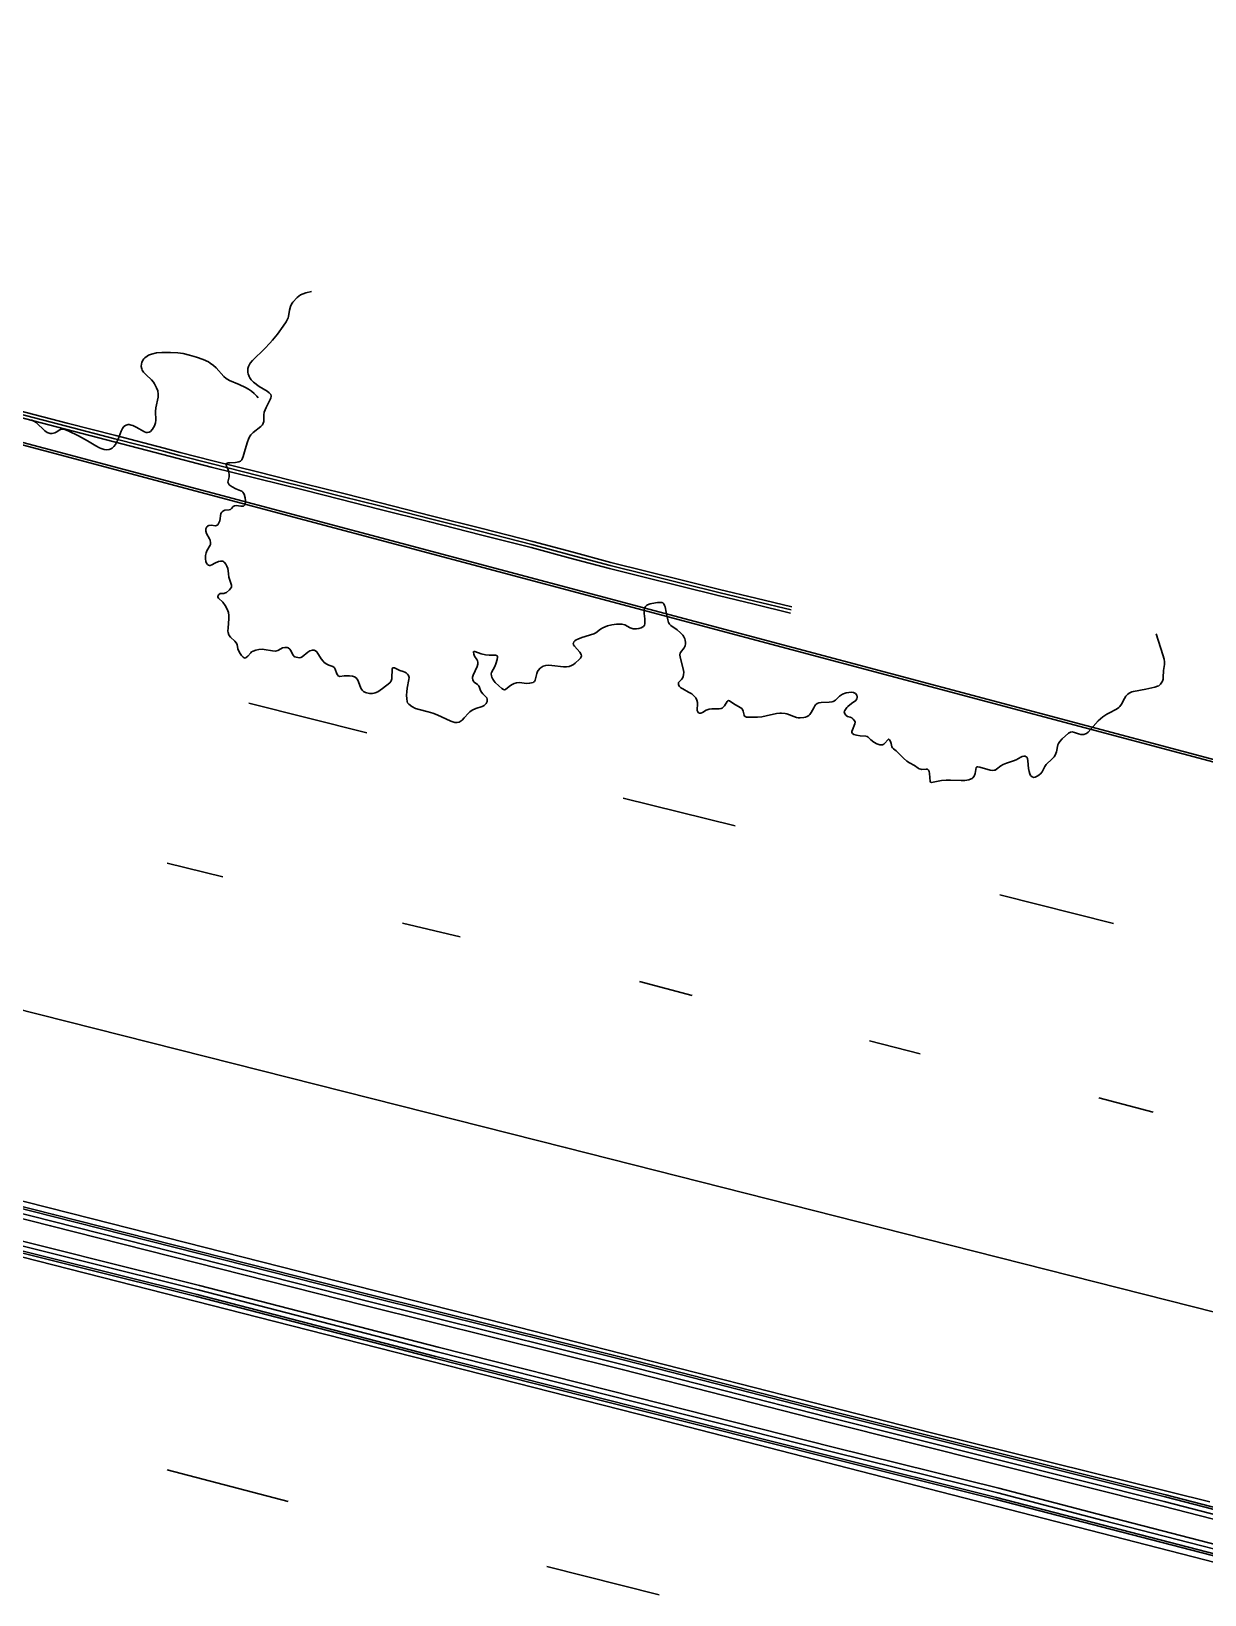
# Model space of a CAD drawing. Header units: metres. Extents: x 585772 to 587013, y 4140825 to 4141582.
# Drawn here: x 586020.51 to 586042.76, y 4140885.45 to 4140915.1 of the extents above; entities that cross this region are included whole.
import ezdxf

# ---------------------------------------------------------------- set-up
doc = ezdxf.new("R2010")
doc.units = ezdxf.units.M
doc.header["$MEASUREMENT"] = 0
for name, color, linetype, lineweight in [('BACK_OF_CURB', 5, 'Continuous', 30), ('BOTTOM_OF_CURB', 3, 'Continuous', 30), ('GUTTER', 30, 'Continuous', 30), ('PAINT_STRIPE', 4, 'Continuous', 30), ('TOP_OF_CURB', 1, 'Continuous', 30)]:
    doc.layers.add(name, color=color, linetype=linetype, lineweight=lineweight)
for name, color, linetype, lineweight, true_color in [('PAVED_ROAD', 140, 'Continuous', 30, 0x38a9ff), ('SHRUBLINE', 71, 'Continuous', 30, 0xc6ff6b), ('TREELINE', 80, 'Continuous', 30, 0x36ff17)]:
    doc.layers.add(name, color=color, linetype=linetype, lineweight=lineweight, true_color=true_color)

msp = doc.modelspace()

# ---------------------------------------------------------------- linework, layer by layer
at = {"layer": 'BACK_OF_CURB'}
for points in [[(586020.27204, 4140907.910479, -18.52175), (586021.19298, 4140907.671214, -18.52925), (586022.113921, 4140907.431948, -18.536), (586023.034862, 4140907.192683, -18.54), (586023.334066, 4140907.114948, -18.579194), (586023.955246, 4140906.953562, -18.586862), (586024.824479, 4140906.736593, -18.589809), (586025.694387, 4140906.519455, -18.592405), (586026.414385, 4140906.33819, -18.582731), (586027.134338, 4140906.156937, -18.542), (586028.096418, 4140905.91346, -18.54225), (586029.058427, 4140905.670001, -18.546), (586030.021318, 4140905.426319, -18.603043), (586030.763535, 4140905.226448, -18.607073), (586031.503716, 4140905.027124, -18.609428), (586032.189937, 4140904.856948, -18.612744), (586032.877321, 4140904.686483, -18.617558), (586033.564378, 4140904.516099, -18.622691), (586034.248363, 4140904.350543, -18.628032), (586034.932675, 4140904.184908, -18.634439)], [(586044.844138, 4140885.92255, -18.389), (586040.861565, 4140886.951338, -18.374513), (586038.86073, 4140887.474933, -18.367577), (586035.717927, 4140888.253256, -18.35648), (586031.974094, 4140889.200397, -18.340439), (586028.230305, 4140890.147528, -18.323908), (586023.701752, 4140891.319859, -18.309225), (586019.254169, 4140892.428957, -18.295351), (586017.43854, 4140892.882635, -18.291), (586014.137666, 4140893.733641, -18.28575), (586010.835705, 4140894.584927, -18.284), (586007.926149, 4140895.319484, -18.283416), (586002.889918, 4140896.567724, -18.286414), (585999.029437, 4140897.555758, -18.288), (585995.16805, 4140898.544023, -18.289691), (585988.834783, 4140900.146083, -18.287574)], [(585990.286734, 4140900.217574, -18.216269), (585994.596745, 4140899.127525, -18.214103), (585998.905957, 4140898.037678, -18.216152), (586002.733299, 4140897.063666, -18.222148), (586007.536224, 4140895.831707, -18.23054), (586011.482432, 4140894.832918, -18.240938), (586015.428325, 4140893.834208, -18.255397), (586020.880142, 4140892.451954, -18.277273), (586026.838597, 4140890.938194, -18.303), (586031.717355, 4140889.727972, -18.323208), (586035.572448, 4140888.737265, -18.337785), (586041.96804, 4140887.13607, -18.358866), (586045.239826, 4140886.290434, -18.368085)]]:
    msp.add_polyline3d(points, dxfattribs=at)
at = {"layer": 'BOTTOM_OF_CURB'}
for points in [[(586020.241865, 4140907.794335, -18.64175), (586021.162805, 4140907.55507, -18.64925), (586022.083746, 4140907.315804, -18.656), (586023.004687, 4140907.076539, -18.66), (586023.925627, 4140906.837273, -18.661802), (586024.795418, 4140906.620165, -18.66475), (586025.665208, 4140906.403057, -18.665), (586026.385089, 4140906.221821, -18.663), (586027.10497, 4140906.040586, -18.662), (586028.066978, 4140905.797127, -18.66225), (586029.028986, 4140905.553669, -18.666), (586029.990994, 4140905.31021, -18.66941), (586030.732332, 4140905.110576, -18.674), (586031.47367, 4140904.910941, -18.681312), (586032.161053, 4140904.740476, -18.68414), (586032.848437, 4140904.570011, -18.68555), (586033.535821, 4140904.399546, -18.69073), (586034.220133, 4140904.233911, -18.699522), (586034.904444, 4140904.068276, -18.709)], [(585990.331538, 4140900.39191, -18.347718), (585994.640879, 4140899.30203, -18.34691), (585998.95022, 4140898.212151, -18.346769), (586002.777857, 4140897.238064, -18.35003), (586007.580668, 4140896.006134, -18.359186), (586011.526597, 4140895.007415, -18.369808), (586015.472526, 4140894.008697, -18.383737), (586020.924422, 4140892.626422, -18.407), (586026.882427, 4140891.112777, -18.432028), (586031.761425, 4140889.902495, -18.455778), (586035.616707, 4140888.91174, -18.470565), (586042.01242, 4140887.310515, -18.491337), (586045.28453, 4140886.464794, -18.50148)], [(586044.799572, 4140885.748153, -18.51606), (586040.81627, 4140886.77713, -18.504), (586038.816309, 4140887.300497, -18.497), (586035.674218, 4140888.078642, -18.487528), (586031.929947, 4140889.025895, -18.473), (586028.185676, 4140889.973148, -18.457513), (586023.657419, 4140891.145402, -18.441828), (586019.210575, 4140892.254316, -18.427), (586017.394253, 4140892.708167, -18.423), (586014.092729, 4140893.55934, -18.418), (586010.791205, 4140894.410513, -18.417266), (586007.882466, 4140895.144864, -18.417317), (586002.845951, 4140896.393175, -18.417566), (585998.984807, 4140897.381378, -18.419), (585995.123663, 4140898.369581, -18.416469), (585988.790439, 4140899.97163, -18.409)]]:
    msp.add_polyline3d(points, dxfattribs=at)
at = {"layer": 'GUTTER'}
msp.add_polyline3d([(585989.282477, 4140915.099413, -18.642571), (585997.3011, 4140913.202937, -18.653698), (586005.319723, 4140911.30646, -18.672717), (586014.579292, 4140908.840963, -18.696422), (586023.838862, 4140906.375466, -18.728318), (586033.098431, 4140903.909969, -18.762153), (586042.358, 4140901.444471, -18.803932), (586051.61757, 4140898.978974, -18.847), (586061.065229, 4140896.571874, -18.9), (586070.512888, 4140894.164773, -18.828)], dxfattribs=at)
at = {"layer": 'PAINT_STRIPE', "extrusion": (0.00337, -0.000841155, 0.999994), "elevation": -1526.856443, "flags": 128}
msp.add_lwpolyline([(586021.374043, 4140902.537078), (586023.608669, 4140901.979329)], dxfattribs=at)
at = {"layer": 'PAINT_STRIPE', "extrusion": (0.005327, -0.001322, 0.999985), "elevation": -2372.72852, "flags": 128}
msp.add_lwpolyline([(586025.64916, 4140900.513359), (586023.527068, 4140901.04016)], dxfattribs=at)
at = {"layer": 'PAINT_STRIPE', "extrusion": (0.005381, -0.001305, 0.999985), "elevation": -2270.846467, "flags": 128}
msp.add_lwpolyline([(586014.71375, 4140899.885912), (586015.766898, 4140899.630413)], dxfattribs=at)
at = {"layer": 'PAINT_STRIPE', "extrusion": (0.001741, -0.000441735, 0.999998), "elevation": -827.797327, "flags": 128}
msp.add_lwpolyline([(586040.179341, 4140898.218477), (586038.020419, 4140898.766349)], dxfattribs=at)
at = {"layer": 'PAINT_STRIPE', "extrusion": (0.003481, -0.000820768, 0.999994), "elevation": -1377.204718, "flags": 128}
msp.add_lwpolyline([(586024.066791, 4140898.449561), (586025.155284, 4140898.192934)], dxfattribs=at)
at = {"layer": 'PAINT_STRIPE', "extrusion": (0.003743, -0.000997812, 0.999992), "elevation": -1957.199782, "flags": 128}
msp.add_lwpolyline([(586028.011414, 4140897.190423), (586029.009263, 4140896.924389)], dxfattribs=at)
at = {"layer": 'PAINT_STRIPE', "extrusion": (0.001947, -0.000500265, 0.999998), "elevation": -949.208339, "flags": 128}
msp.add_lwpolyline([(586035.330639, 4140896.002977), (586036.294256, 4140895.755381)], dxfattribs=at)
at = {"layer": 'PAINT_STRIPE', "elevation": -18.663, "flags": 128}
msp.add_lwpolyline([(586040.754858, 4140894.878178), (586041.782319, 4140894.601608)], dxfattribs=at)
at = {"layer": 'PAINT_STRIPE', "extrusion": (0.00367, -0.000951746, 0.999993), "elevation": -1808.832505, "flags": 128}
msp.add_lwpolyline([(586019.209916, 4140887.973216), (586021.50764, 4140887.377367)], dxfattribs=at)
at = {"layer": 'PAINT_STRIPE', "extrusion": (0.003093, -0.000774328, 0.999995), "elevation": -1412.473944, "flags": 128}
msp.add_lwpolyline([(586027.542812, 4140886.135074), (586029.672616, 4140885.601854)], dxfattribs=at)
at = {"layer": 'PAINT_STRIPE'}
for points in [[(585980.422314, 4140906.702674, -18.459), (585989.785943, 4140904.296478, -18.468174), (585999.149571, 4140901.890282, -18.481622), (586007.021098, 4140899.901971, -18.49719), (586014.892624, 4140897.91366, -18.51354), (586022.764151, 4140895.925349, -18.534138), (586030.635678, 4140893.937037, -18.558519), (586037.489255, 4140892.196482, -18.57855), (586044.342833, 4140890.455927, -18.597974), (586052.106938, 4140888.483965, -18.616225), (586059.871043, 4140886.512002, -18.631)], [(585989.240634, 4140900.803262, -18.374004), (585998.066739, 4140898.564809, -18.384375), (586006.892844, 4140896.326355, -18.398767), (586014.270015, 4140894.457923, -18.414527), (586021.647186, 4140892.58949, -18.43097), (586029.175737, 4140890.676007, -18.451588), (586037.581736, 4140888.525962, -18.47986), (586042.857551, 4140887.212542, -18.49698)], [(586044.924649, 4140885.562824, -18.525879), (586032.32141, 4140888.801287, -18.488763), (586025.131992, 4140890.635221, -18.470868), (586017.942575, 4140892.469154, -18.456643), (586010.201604, 4140894.432568, -18.445073), (586002.460634, 4140896.395981, -18.43418), (585994.719664, 4140898.359395, -18.427), (585986.978694, 4140900.322809, -18.424526)]]:
    msp.add_polyline3d(points, dxfattribs=at)
at = {"layer": 'PAVED_ROAD'}
for points in [[(585989.271396, 4140915.054194, -18.63945), (585997.290385, 4140913.157631, -18.652899), (586005.308374, 4140911.261304, -18.672393), (586014.567313, 4140908.795975, -18.696309), (586023.826883, 4140906.330477, -18.727441), (586033.086452, 4140903.86498, -18.760524), (586042.346021, 4140901.399483, -18.802048), (586051.605833, 4140898.933922, -18.845), (586061.053734, 4140896.526759, -18.9), (586070.501393, 4140894.119659, -18.828)], [(586045.294309, 4140886.502938, -18.502502), (586042.022128, 4140887.348677, -18.492501), (586035.626389, 4140888.949909, -18.472029), (586031.771066, 4140889.940674, -18.46), (586026.892015, 4140891.15097, -18.439803), (586020.934108, 4140892.66459, -18.412445), (586015.482196, 4140894.046868, -18.389477), (586011.536259, 4140895.045589, -18.376273), (586007.590391, 4140896.044292, -18.366931), (586002.787605, 4140897.276216, -18.356323), (585998.959904, 4140898.250319, -18.350955), (585994.650534, 4140899.340206, -18.348854), (585990.341339, 4140900.430048, -18.35)], [(585988.780738, 4140899.933466, -18.42), (585995.113953, 4140898.33142, -18.42), (585998.975044, 4140897.34323, -18.419875), (586002.836332, 4140896.35499, -18.417), (586007.87291, 4140895.106664, -18.412108), (586010.781471, 4140894.372358, -18.412885), (586014.082899, 4140893.521209, -18.417), (586017.384565, 4140892.669999, -18.424), (586019.201038, 4140892.216111, -18.428808), (586023.647721, 4140891.107237, -18.441522), (586028.175913, 4140889.935, -18.457739), (586031.920289, 4140888.98772, -18.474298), (586035.664656, 4140888.040444, -18.49), (586038.806591, 4140887.262337, -18.500298), (586040.806361, 4140886.73902, -18.509), (586044.789823, 4140885.710002, -18.525064)]]:
    msp.add_polyline3d(points, dxfattribs=at)
at = {"layer": 'SHRUBLINE'}
msp.add_polyline3d([(586020.480836, 4140907.733852, -18.629), (586020.521217, 4140907.725397, -18.63), (586020.561027, 4140907.708294, -18.634), (586020.603882, 4140907.678344, -18.637), (586020.768357, 4140907.52267, -18.656), (586020.812132, 4140907.494174, -18.658), (586020.852134, 4140907.479267, -18.66), (586020.871388, 4140907.475658, -18.66), (586020.90799, 4140907.474883, -18.66), (586020.956879, 4140907.486098, -18.658), (586020.987709, 4140907.500709, -18.655), (586021.055471, 4140907.545078, -18.648), (586021.08182, 4140907.555138, -18.647), (586021.105299, 4140907.556637, -18.646), (586021.148052, 4140907.547455, -18.646), (586021.227244, 4140907.514648, -18.648), (586021.407413, 4140907.426264, -18.655), (586021.58096, 4140907.332345, -18.662), (586021.736653, 4140907.240443, -18.67), (586021.805357, 4140907.203675, -18.673), (586021.837486, 4140907.189194, -18.674), (586021.894208, 4140907.170913, -18.674), (586021.942872, 4140907.165237, -18.674), (586021.986909, 4140907.170107, -18.672), (586022.007177, 4140907.176277, -18.67), (586022.04418, 4140907.19564, -18.667), (586022.078311, 4140907.225783, -18.661), (586022.109132, 4140907.266807, -18.655), (586022.135526, 4140907.314816, -18.648), (586022.158572, 4140907.367364, -18.64), (586022.21535, 4140907.516069, -18.618), (586022.241231, 4140907.56749, -18.611), (586022.268471, 4140907.603215, -18.605), (586022.296565, 4140907.625049, -18.601), (586022.312213, 4140907.632494, -18.6), (586022.346905, 4140907.640157, -18.598), (586022.366024, 4140907.640262, -18.597), (586022.407997, 4140907.632731, -18.597), (586022.437589, 4140907.622459, -18.599321), (586022.50036, 4140907.592737, -18.60773), (586022.657058, 4140907.506479, -18.633073), (586022.688337, 4140907.494535, -18.638593), (586022.714989, 4140907.489495, -18.645794), (586022.748948, 4140907.495214, -18.654567), (586022.774671, 4140907.512514, -18.658486), (586022.809026, 4140907.553516, -18.664321), (586022.848244, 4140907.619367, -18.667), (586022.869117, 4140907.677157, -18.667), (586022.875412, 4140907.725737, -18.667), (586022.870472, 4140907.886811, -18.668), (586022.874261, 4140907.956597, -18.666), (586022.885706, 4140908.01551, -18.664), (586022.908248, 4140908.101503, -18.662), (586022.918898, 4140908.159198, -18.661), (586022.919839, 4140908.218659, -18.659), (586022.909477, 4140908.279169, -18.655618), (586022.889918, 4140908.338041, -18.656883), (586022.848296, 4140908.417211, -18.664546), (586022.829901, 4140908.442971, -18.67013), (586022.790503, 4140908.487976, -18.674884), (586022.689237, 4140908.581944, -18.682133), (586022.640505, 4140908.63585, -18.685473), (586022.615917, 4140908.6757, -18.685325), (586022.607079, 4140908.697129, -18.682856), (586022.598063, 4140908.743457, -18.673847), (586022.601455, 4140908.792971, -18.663668), (586022.607749, 4140908.817853, -18.65628), (586022.629376, 4140908.865665, -18.636548), (586022.644646, 4140908.887711, -18.629525), (586022.662846, 4140908.90793, -18.626118), (586022.707508, 4140908.941878, -18.622478), (586022.733358, 4140908.955763, -18.621), (586022.790445, 4140908.977988, -18.625), (586022.884579, 4140908.999352, -18.629), (586022.98899, 4140909.009721, -18.633), (586023.149316, 4140909.010108, -18.637), (586023.288907, 4140909.001705, -18.639), (586023.39354, 4140908.986891, -18.641), (586023.514267, 4140908.960009, -18.641), (586023.645864, 4140908.921207, -18.641), (586023.772085, 4140908.874786, -18.64), (586023.870193, 4140908.828703, -18.638), (586023.907519, 4140908.807027, -18.637), (586023.970158, 4140908.762523, -18.635), (586024.021326, 4140908.715856, -18.632), (586024.165227, 4140908.550839, -18.621), (586024.207739, 4140908.512897, -18.619), (586024.26994, 4140908.477091, -18.617), (586024.452587, 4140908.401497, -18.615), (586024.5758, 4140908.342594, -18.612), (586024.631753, 4140908.311779, -18.611), (586024.687064, 4140908.276029, -18.609), (586024.740894, 4140908.232998, -18.607), (586024.7924, 4140908.18034, -18.603), (586024.817019, 4140908.149667, -18.601)], dxfattribs=at)
at = {"layer": 'TOP_OF_CURB'}
for points in [[(586020.256952, 4140907.852407, -18.52175), (586021.177893, 4140907.613142, -18.52925), (586022.098834, 4140907.373876, -18.536), (586023.019774, 4140907.134611, -18.54), (586023.317346, 4140907.0573, -18.578844), (586023.940437, 4140906.895417, -18.586556), (586024.809948, 4140906.678379, -18.589504), (586025.679797, 4140906.461256, -18.592405), (586026.399737, 4140906.280006, -18.583118), (586027.119654, 4140906.098761, -18.542), (586028.081698, 4140905.855294, -18.54225), (586029.043706, 4140905.611835, -18.546), (586030.006156, 4140905.368265, -18.601815), (586030.747933, 4140905.168512, -18.606917), (586031.488693, 4140904.969033, -18.610067), (586032.175495, 4140904.798712, -18.612105), (586032.862879, 4140904.628247, -18.617558), (586033.5501, 4140904.457823, -18.621093), (586034.234248, 4140904.292227, -18.625795), (586034.91856, 4140904.126592, -18.6338)], [(586044.821855, 4140885.835351, -18.389), (586040.838917, 4140886.864234, -18.374513), (586038.83852, 4140887.387715, -18.367577), (586035.696072, 4140888.165949, -18.35648), (586031.95202, 4140889.113146, -18.340439), (586028.207991, 4140890.060338, -18.323908), (586023.679586, 4140891.23263, -18.309225), (586019.232372, 4140892.341637, -18.295351), (586017.416397, 4140892.795401, -18.291), (586014.115198, 4140893.64649, -18.28575), (586010.813455, 4140894.49772, -18.284), (586007.904308, 4140895.232174, -18.283416), (586002.867934, 4140896.48045, -18.286414), (585999.007122, 4140897.468568, -18.288), (585995.145857, 4140898.456802, -18.289691), (585988.812611, 4140900.058856, -18.287574)], [(585990.309136, 4140900.304742, -18.216269), (585994.618812, 4140899.214777, -18.214103), (585998.928089, 4140898.124914, -18.216152), (586002.755578, 4140897.150865, -18.222148), (586007.558446, 4140895.91892, -18.23054), (586011.504514, 4140894.920166, -18.240938), (586015.450425, 4140893.921452, -18.255397), (586020.902282, 4140892.539188, -18.277273), (586026.860512, 4140891.025486, -18.303), (586031.73939, 4140889.815233, -18.323208), (586035.594577, 4140888.824503, -18.337785), (586041.99023, 4140887.223292, -18.358866), (586045.262178, 4140886.377614, -18.368085)]]:
    msp.add_polyline3d(points, dxfattribs=at)
at = {"layer": 'TREELINE'}
msp.add_polyline3d([(586025.828837, 4140910.164791, -18.717), (586025.721222, 4140910.140646, -18.711), (586025.665373, 4140910.120718, -18.707), (586025.620304, 4140910.098887, -18.704), (586025.584357, 4140910.076148, -18.702), (586025.555874, 4140910.053497, -18.699), (586025.471212, 4140909.965659, -18.692), (586025.443746, 4140909.924063, -18.689), (586025.426946, 4140909.877527, -18.687), (586025.41068, 4140909.809318, -18.684), (586025.39168, 4140909.694199, -18.68), (586025.38272, 4140909.663107, -18.678), (586025.345551, 4140909.59169, -18.674), (586025.291135, 4140909.509075, -18.669), (586025.178837, 4140909.355815, -18.658), (586025.085288, 4140909.239751, -18.65), (586025.037227, 4140909.184807, -18.645), (586024.93999, 4140909.083313, -18.637), (586024.706419, 4140908.855277, -18.618), (586024.663849, 4140908.804023, -18.614), (586024.629938, 4140908.744096, -18.61), (586024.618942, 4140908.703436, -18.608), (586024.616825, 4140908.68207, -18.608), (586024.620106, 4140908.629144, -18.606), (586024.625546, 4140908.602267, -18.606), (586024.642612, 4140908.551172, -18.605), (586024.653671, 4140908.528347, -18.605), (586024.679658, 4140908.490003, -18.605), (586024.726533, 4140908.443926, -18.607), (586024.832134, 4140908.362247, -18.61), (586024.986374, 4140908.27338, -18.615), (586025.02431, 4140908.24663, -18.617), (586025.051926, 4140908.214038, -18.617), (586025.060109, 4140908.189921, -18.616), (586025.061021, 4140908.176815, -18.616), (586025.055707, 4140908.145782, -18.615), (586025.049179, 4140908.127535, -18.614), (586024.964877, 4140907.966061, -18.604), (586024.931232, 4140907.879951, -18.602), (586024.921748, 4140907.823562, -18.6), (586024.921004, 4140907.700125, -18.597), (586024.912122, 4140907.666937, -18.596), (586024.894299, 4140907.636878, -18.595), (586024.866656, 4140907.607312, -18.595), (586024.71702, 4140907.489115, -18.598), (586024.676584, 4140907.448307, -18.601), (586024.649509, 4140907.409174, -18.604), (586024.628742, 4140907.365926, -18.607), (586024.610553, 4140907.315817, -18.609), (586024.567406, 4140907.171913, -18.618), (586024.531922, 4140907.037311, -18.626), (586024.519501, 4140907.002265, -18.629), (586024.503209, 4140906.972651, -18.63), (586024.480972, 4140906.949513, -18.631), (586024.448915, 4140906.933176, -18.631), (586024.383952, 4140906.921886, -18.631), (586024.275687, 4140906.918961, -18.63), (586024.245386, 4140906.915422, -18.631), (586024.217071, 4140906.904598, -18.633), (586024.20611, 4140906.887533, -18.635), (586024.212011, 4140906.855798, -18.639), (586024.250829, 4140906.767892, -18.647), (586024.267278, 4140906.696514, -18.655), (586024.265759, 4140906.654078, -18.659), (586024.2432, 4140906.572992, -18.666), (586024.242563, 4140906.549305, -18.668), (586024.249511, 4140906.525305, -18.669), (586024.266615, 4140906.500929, -18.669), (586024.282067, 4140906.486564, -18.671), (586024.322277, 4140906.458632, -18.673), (586024.39205, 4140906.423395, -18.676), (586024.485201, 4140906.388215, -18.679), (586024.502253, 4140906.379474, -18.679), (586024.52442, 4140906.361414, -18.681), (586024.546782, 4140906.324179, -18.684), (586024.566091, 4140906.254266, -18.691), (586024.573034, 4140906.198861, -18.695), (586024.57323, 4140906.174967, -18.697), (586024.567239, 4140906.136593, -18.699), (586024.561387, 4140906.121775, -18.699), (586024.550436, 4140906.106388, -18.7), (586024.533513, 4140906.096677, -18.697), (586024.521877, 4140906.094231, -18.697), (586024.48694, 4140906.094971, -18.697), (586024.39429, 4140906.105641, -18.694), (586024.366598, 4140906.102039, -18.695), (586024.339029, 4140906.085774, -18.694), (586024.308701, 4140906.048712, -18.694), (586024.290358, 4140906.033037, -18.695), (586024.266798, 4140906.025278, -18.695), (586024.18348, 4140906.018506, -18.694), (586024.145159, 4140906.002454, -18.693), (586024.123942, 4140905.98381, -18.693), (586024.109439, 4140905.957533, -18.694), (586024.084735, 4140905.816122, -18.696), (586024.065332, 4140905.764505, -18.696), (586024.04747, 4140905.740592, -18.695), (586024.027229, 4140905.72691, -18.696), (586024.003203, 4140905.722006, -18.696), (586023.92391, 4140905.732314, -18.697), (586023.880065, 4140905.725175, -18.696), (586023.853278, 4140905.712407, -18.696), (586023.842215, 4140905.703361, -18.696), (586023.833418, 4140905.692426, -18.696), (586023.823547, 4140905.665421, -18.695), (586023.823276, 4140905.620111, -18.695), (586023.833016, 4140905.578784, -18.695), (586023.894791, 4140905.473718, -18.695), (586023.904016, 4140905.449368, -18.695), (586023.91271, 4140905.402459, -18.694), (586023.909519, 4140905.370415, -18.694), (586023.903954, 4140905.353426, -18.694), (586023.844169, 4140905.244702, -18.692), (586023.829386, 4140905.211258, -18.692), (586023.822666, 4140905.186888, -18.692), (586023.818054, 4140905.157276, -18.692), (586023.81701, 4140905.093444, -18.691), (586023.823562, 4140905.046162, -18.691), (586023.835926, 4140905.014281, -18.691), (586023.853021, 4140904.990316, -18.691), (586023.872346, 4140904.975286, -18.691), (586023.893211, 4140904.96988, -18.691), (586023.904568, 4140904.970898, -18.691), (586023.933325, 4140904.982305, -18.691), (586023.994243, 4140905.017031, -18.691), (586024.060942, 4140905.043291, -18.692), (586024.106242, 4140905.054107, -18.691), (586024.141894, 4140905.052669, -18.691), (586024.163132, 4140905.041232, -18.691), (586024.175761, 4140905.029433, -18.692), (586024.199967, 4140904.99725, -18.692), (586024.220473, 4140904.959217, -18.691), (586024.237833, 4140904.912047, -18.691), (586024.246456, 4140904.869582, -18.691), (586024.25011, 4140904.81223, -18.691), (586024.259713, 4140904.751165, -18.69), (586024.270083, 4140904.709236, -18.689), (586024.30617, 4140904.59872, -18.688), (586024.308726, 4140904.570203, -18.688), (586024.305951, 4140904.557109, -18.688), (586024.292934, 4140904.532613, -18.687), (586024.272452, 4140904.509462, -18.687), (586024.211897, 4140904.459519, -18.685), (586024.178811, 4140904.442474, -18.685), (586024.163067, 4140904.438366, -18.685), (586024.095436, 4140904.439366, -18.684), (586024.06377, 4140904.412892, -18.683), (586024.053615, 4140904.397387, -18.683), (586024.050033, 4140904.379927, -18.683), (586024.052033, 4140904.370767, -18.683), (586024.064961, 4140904.351748, -18.683), (586024.145661, 4140904.274858, -18.682), (586024.191462, 4140904.212896, -18.681), (586024.228662, 4140904.14207, -18.68), (586024.250897, 4140904.077361, -18.679), (586024.260176, 4140904.019568, -18.678), (586024.260644, 4140903.957442, -18.677), (586024.243972, 4140903.790541, -18.673), (586024.242376, 4140903.727081, -18.672), (586024.245112, 4140903.698957, -18.671), (586024.256942, 4140903.657564, -18.671), (586024.265697, 4140903.640179, -18.67), (586024.287259, 4140903.610587, -18.67), (586024.372731, 4140903.532573, -18.669), (586024.397681, 4140903.503127, -18.669), (586024.413449, 4140903.469489, -18.668), (586024.431203, 4140903.389349, -18.667), (586024.447809, 4140903.345986, -18.666), (586024.472743, 4140903.303613, -18.665), (586024.500215, 4140903.265871, -18.665), (586024.527893, 4140903.232559, -18.664), (586024.547654, 4140903.216774, -18.663), (586024.568311, 4140903.215628, -18.664), (586024.58923, 4140903.227536, -18.664), (586024.617665, 4140903.253418, -18.665), (586024.67387, 4140903.316799, -18.667), (586024.69004, 4140903.330079, -18.668), (586024.720217, 4140903.345524, -18.669), (586024.771273, 4140903.36481, -18.67), (586024.82963, 4140903.378059, -18.671), (586024.892767, 4140903.380566, -18.672), (586024.928283, 4140903.377618, -18.672), (586025.084629, 4140903.352072, -18.673), (586025.144994, 4140903.348262, -18.674), (586025.18856, 4140903.356554, -18.674), (586025.244112, 4140903.391577, -18.676), (586025.277547, 4140903.406042, -18.677), (586025.3217, 4140903.415429, -18.678), (586025.363273, 4140903.415264, -18.678), (586025.38626, 4140903.407876, -18.678), (586025.412649, 4140903.385133, -18.678), (586025.42823, 4140903.36238, -18.677), (586025.481092, 4140903.266919, -18.675), (586025.495736, 4140903.246726, -18.675), (586025.511153, 4140903.237031, -18.675), (586025.537832, 4140903.229665, -18.675), (586025.596671, 4140903.222102, -18.675), (586025.62413, 4140903.225802, -18.676), (586025.651848, 4140903.239656, -18.677), (586025.753454, 4140903.32379, -18.68), (586025.794629, 4140903.349083, -18.681), (586025.842893, 4140903.364453, -18.682), (586025.873362, 4140903.363801, -18.683), (586025.90085, 4140903.35252, -18.683), (586025.924544, 4140903.329831, -18.682), (586026.007183, 4140903.198602, -18.679), (586026.046108, 4140903.152971, -18.678), (586026.067549, 4140903.132982, -18.678), (586026.113641, 4140903.100647, -18.677), (586026.155276, 4140903.081949, -18.677), (586026.229988, 4140903.054808, -18.677), (586026.255329, 4140903.037469, -18.677), (586026.264279, 4140903.026732, -18.677), (586026.276969, 4140903.002238, -18.676), (586026.308065, 4140902.916561, -18.674), (586026.318242, 4140902.897681, -18.674), (586026.336961, 4140902.874475, -18.673), (586026.345208, 4140902.868975, -18.673), (586026.36183, 4140902.864665, -18.673), (586026.44226, 4140902.877225, -18.674), (586026.544092, 4140902.879065, -18.675), (586026.60551, 4140902.872338, -18.676), (586026.642707, 4140902.859531, -18.676), (586026.672558, 4140902.837849, -18.676), (586026.704719, 4140902.793938, -18.675), (586026.719759, 4140902.761829, -18.674), (586026.761303, 4140902.643275, -18.671), (586026.785, 4140902.603269, -18.67), (586026.809575, 4140902.580309, -18.669), (586026.84743, 4140902.560629, -18.669), (586026.872338, 4140902.552765, -18.669), (586026.927357, 4140902.543636, -18.67), (586026.983172, 4140902.544466, -18.67), (586027.009282, 4140902.548977, -18.671), (586027.03406, 4140902.556052, -18.671), (586027.080865, 4140902.576801, -18.672), (586027.171391, 4140902.636756, -18.675), (586027.310358, 4140902.743506, -18.679), (586027.329458, 4140902.767365, -18.68), (586027.336629, 4140902.781549, -18.681), (586027.347265, 4140902.821635, -18.682), (586027.351529, 4140902.866502, -18.683), (586027.352309, 4140902.972752, -18.685), (586027.35657, 4140903.012372, -18.686), (586027.362403, 4140903.025049, -18.687), (586027.37253, 4140903.0323, -18.687), (586027.401553, 4140903.029305, -18.687), (586027.440434, 4140903.012237, -18.687), (586027.497699, 4140902.981118, -18.687), (586027.565332, 4140902.962793, -18.688), (586027.596906, 4140902.949165, -18.687), (586027.622056, 4140902.932338, -18.687), (586027.645568, 4140902.90967, -18.687), (586027.664124, 4140902.88154, -18.686), (586027.670507, 4140902.865545, -18.686), (586027.674407, 4140902.848326, -18.686), (586027.674309, 4140902.810533, -18.685), (586027.637422, 4140902.643992, -18.68), (586027.63072, 4140902.573195, -18.679), (586027.629609, 4140902.508164, -18.677), (586027.632241, 4140902.440322, -18.676), (586027.639912, 4140902.390295, -18.675), (586027.648988, 4140902.367039, -18.674), (586027.673646, 4140902.337852, -18.674), (586027.730781, 4140902.293975, -18.673), (586027.798499, 4140902.259155, -18.673), (586027.864697, 4140902.237665, -18.674), (586028.039949, 4140902.196375, -18.674), (586028.127917, 4140902.169084, -18.674), (586028.206496, 4140902.136965, -18.674), (586028.469051, 4140902.015322, -18.674), (586028.540354, 4140901.993214, -18.675), (586028.584395, 4140901.991573, -18.675), (586028.624987, 4140902.001597, -18.676), (586028.644285, 4140902.010788, -18.676), (586028.681468, 4140902.037135, -18.677), (586028.723313, 4140902.079363, -18.679), (586028.803319, 4140902.171587, -18.681), (586028.826528, 4140902.19382, -18.682), (586028.871634, 4140902.22783, -18.684), (586028.939757, 4140902.261382, -18.685), (586029.059116, 4140902.298307, -18.687), (586029.100779, 4140902.317691, -18.688), (586029.126661, 4140902.338644, -18.689), (586029.136807, 4140902.351218, -18.689), (586029.145061, 4140902.365276, -18.689), (586029.154703, 4140902.39298, -18.69), (586029.156102, 4140902.432327, -18.691), (586029.147357, 4140902.459226, -18.691), (586029.139305, 4140902.47231, -18.691), (586029.07297, 4140902.536361, -18.692), (586029.047917, 4140902.566426, -18.692), (586029.030857, 4140902.601342, -18.692), (586029.012261, 4140902.655636, -18.693), (586028.996847, 4140902.686984, -18.694), (586028.974453, 4140902.710964, -18.694), (586028.908595, 4140902.760485, -18.694), (586028.892789, 4140902.780394, -18.695), (586028.882234, 4140902.804758, -18.695), (586028.878464, 4140902.834317, -18.696), (586028.879602, 4140902.851274, -18.696), (586028.888884, 4140902.890006, -18.697), (586028.965104, 4140903.056945, -18.7), (586028.978032, 4140903.100647, -18.701), (586028.979771, 4140903.118037, -18.701), (586028.979042, 4140903.134031, -18.701), (586028.971602, 4140903.162595, -18.702), (586028.95855, 4140903.187869, -18.702), (586028.917162, 4140903.251779, -18.702), (586028.902477, 4140903.285535, -18.703), (586028.894496, 4140903.325623, -18.703), (586028.896051, 4140903.333697, -18.703), (586028.900778, 4140903.338716, -18.703), (586028.920186, 4140903.336778, -18.703), (586029.044197, 4140903.293666, -18.703), (586029.122733, 4140903.276313, -18.704), (586029.193656, 4140903.269845, -18.704), (586029.314465, 4140903.271401, -18.705), (586029.333568, 4140903.265568, -18.705), (586029.344984, 4140903.255659, -18.705), (586029.350437, 4140903.242977, -18.705), (586029.351648, 4140903.228824, -18.705), (586029.344358, 4140903.190361, -18.704), (586029.319515, 4140903.106047, -18.703), (586029.300227, 4140903.052417, -18.703), (586029.23959, 4140902.942057, -18.702), (586029.232933, 4140902.912415, -18.702), (586029.236982, 4140902.874604, -18.702), (586029.243265, 4140902.854628, -18.701), (586029.262666, 4140902.814183, -18.701), (586029.288931, 4140902.775274, -18.701), (586029.309936, 4140902.750234, -18.701), (586029.374671, 4140902.688666, -18.701), (586029.436582, 4140902.637868, -18.701), (586029.464745, 4140902.618623, -18.701), (586029.485927, 4140902.614519, -18.701), (586029.503066, 4140902.620655, -18.701), (586029.570829, 4140902.675898, -18.702), (586029.616355, 4140902.70631, -18.703), (586029.665654, 4140902.729184, -18.703), (586029.710481, 4140902.743454, -18.703), (586029.760475, 4140902.748972, -18.703), (586029.905352, 4140902.734491, -18.704), (586029.96042, 4140902.736484, -18.705), (586029.996152, 4140902.742504, -18.705), (586030.027327, 4140902.753798, -18.705), (586030.040195, 4140902.761829, -18.705), (586030.050827, 4140902.771594, -18.705), (586030.066213, 4140902.795453, -18.706), (586030.075718, 4140902.82326, -18.706), (586030.09608, 4140902.924011, -18.707), (586030.111702, 4140902.961081, -18.708), (586030.123519, 4140902.980089, -18.708), (586030.162452, 4140903.023237, -18.709), (586030.198066, 4140903.048571, -18.709), (586030.218771, 4140903.059058, -18.709), (586030.265977, 4140903.073757, -18.71), (586030.320533, 4140903.078582, -18.71), (586030.380548, 4140903.075718, -18.71), (586030.601186, 4140903.051048, -18.711), (586030.658906, 4140903.050703, -18.712), (586030.711081, 4140903.056892, -18.712), (586030.756107, 4140903.071318, -18.712), (586030.794066, 4140903.093331, -18.713), (586030.826734, 4140903.119924, -18.713), (586030.904798, 4140903.194697, -18.714), (586030.92389, 4140903.215183, -18.714), (586030.937141, 4140903.235506, -18.714), (586030.942429, 4140903.256611, -18.714), (586030.937172, 4140903.282185, -18.714), (586030.911319, 4140903.323907, -18.715), (586030.811981, 4140903.437088, -18.715), (586030.796013, 4140903.463455, -18.716), (586030.789219, 4140903.488316, -18.716), (586030.790103, 4140903.500003, -18.716), (586030.799937, 4140903.521813, -18.716), (586030.81871, 4140903.541586, -18.717), (586030.844236, 4140903.559383, -18.717), (586030.874335, 4140903.575261, -18.717), (586030.948364, 4140903.604393, -18.717), (586031.176067, 4140903.673709, -18.719), (586031.214224, 4140903.694135, -18.719), (586031.307539, 4140903.764942, -18.72), (586031.349587, 4140903.789376, -18.721), (586031.438791, 4140903.823101, -18.722), (586031.520457, 4140903.842472, -18.723), (586031.608294, 4140903.855867, -18.724), (586031.649737, 4140903.85911, -18.724), (586031.711197, 4140903.857472, -18.724), (586031.767722, 4140903.842708, -18.725), (586031.86833, 4140903.78639, -18.725), (586031.924199, 4140903.769844, -18.725), (586031.989605, 4140903.768228, -18.725), (586032.034662, 4140903.77481, -18.725), (586032.076443, 4140903.786939, -18.726), (586032.109867, 4140903.804277, -18.726), (586032.122032, 4140903.81476, -18.726), (586032.13794, 4140903.83835, -18.726), (586032.145386, 4140903.863726, -18.726), (586032.146917, 4140903.957602, -18.727), (586032.13501, 4140904.060912, -18.728), (586032.133065, 4140904.11063, -18.728), (586032.138093, 4140904.15054, -18.729), (586032.149664, 4140904.179974, -18.729), (586032.158473, 4140904.193011, -18.729), (586032.183084, 4140904.215748, -18.729), (586032.199264, 4140904.22546, -18.729), (586032.247995, 4140904.243884, -18.73), (586032.281294, 4140904.251902, -18.73), (586032.384778, 4140904.266691, -18.73), (586032.446476, 4140904.270173, -18.731), (586032.470848, 4140904.267537, -18.731), (586032.489556, 4140904.259205, -18.731), (586032.504548, 4140904.24326, -18.731), (586032.520877, 4140904.210018, -18.731), (586032.529974, 4140904.183398, -18.731), (586032.553381, 4140904.085659, -18.731), (586032.579106, 4140903.938899, -18.73), (586032.593822, 4140903.892041, -18.73), (586032.60399, 4140903.871951, -18.73), (586032.614829, 4140903.856412, -18.73), (586032.641757, 4140903.829536, -18.73), (586032.756905, 4140903.749347, -18.73), (586032.824005, 4140903.693019, -18.73), (586032.863882, 4140903.649952, -18.73), (586032.88071, 4140903.627237, -18.73), (586032.90551, 4140903.580249, -18.73), (586032.913104, 4140903.556396, -18.73), (586032.919425, 4140903.509268, -18.73), (586032.918498, 4140903.486518, -18.73), (586032.909337, 4140903.443959, -18.729), (586032.891659, 4140903.406979, -18.729), (586032.824976, 4140903.319328, -18.728), (586032.818125, 4140903.305014, -18.728), (586032.812426, 4140903.277773, -18.728), (586032.816745, 4140903.23113, -18.728), (586032.873293, 4140903.012175, -18.727), (586032.882634, 4140902.94558, -18.727), (586032.881885, 4140902.899046, -18.726), (586032.873894, 4140902.862076, -18.726), (586032.860418, 4140902.83304, -18.726), (586032.839524, 4140902.806349, -18.725), (586032.802012, 4140902.771467, -18.725), (586032.786017, 4140902.748793, -18.725), (586032.782369, 4140902.736434, -18.725), (586032.783501, 4140902.71049, -18.725), (586032.78811, 4140902.697292, -18.724), (586032.802081, 4140902.675315, -18.724), (586032.826404, 4140902.652641, -18.724), (586032.864267, 4140902.628274, -18.725), (586032.97676, 4140902.570476, -18.725), (586033.034948, 4140902.535054, -18.725), (586033.077131, 4140902.500327, -18.725), (586033.10988, 4140902.461491, -18.725), (586033.131876, 4140902.41861, -18.725), (586033.141958, 4140902.371829, -18.725), (586033.142475, 4140902.323186, -18.724), (586033.138196, 4140902.255357, -18.724), (586033.140588, 4140902.219324, -18.723), (586033.150245, 4140902.193142, -18.723), (586033.165513, 4140902.176587, -18.723), (586033.184573, 4140902.169346, -18.723), (586033.209627, 4140902.171819, -18.723), (586033.23717, 4140902.183455, -18.724), (586033.310024, 4140902.227155, -18.724), (586033.365811, 4140902.247076, -18.725), (586033.414487, 4140902.251745, -18.725), (586033.553629, 4140902.250465, -18.727), (586033.595682, 4140902.259544, -18.727), (586033.611569, 4140902.267075, -18.727), (586033.63737, 4140902.286991, -18.728), (586033.656955, 4140902.311276, -18.728), (586033.704575, 4140902.394071, -18.731), (586033.718171, 4140902.406441, -18.731), (586033.733973, 4140902.409143, -18.731), (586033.752256, 4140902.402492, -18.731), (586033.83403, 4140902.345959, -18.73), (586033.951741, 4140902.279932, -18.73), (586033.983282, 4140902.255316, -18.73), (586033.995867, 4140902.241053, -18.73), (586034.012957, 4140902.208785, -18.73), (586034.029978, 4140902.133825, -18.729), (586034.037031, 4140902.115927, -18.729), (586034.048729, 4140902.105257, -18.729), (586034.073144, 4140902.096574, -18.729), (586034.134144, 4140902.091829, -18.729), (586034.280575, 4140902.096197, -18.73), (586034.361226, 4140902.102385, -18.731), (586034.445963, 4140902.116838, -18.732), (586034.644201, 4140902.16452, -18.734), (586034.708325, 4140902.171699, -18.734), (586034.740013, 4140902.171952, -18.734), (586034.803577, 4140902.164416, -18.734), (586034.835676, 4140902.156282, -18.734), (586035.019264, 4140902.087631, -18.735), (586035.050572, 4140902.082712, -18.735), (586035.093553, 4140902.081521, -18.735), (586035.15793, 4140902.086434, -18.736), (586035.192242, 4140902.093937, -18.736), (586035.225758, 4140902.107017, -18.736), (586035.256486, 4140902.127666, -18.737), (586035.272875, 4140902.144341, -18.737), (586035.30161, 4140902.185523, -18.737), (586035.347061, 4140902.273521, -18.739), (586035.369593, 4140902.310769, -18.739), (586035.382713, 4140902.326853, -18.74), (586035.412029, 4140902.350077, -18.74), (586035.445723, 4140902.363561, -18.74), (586035.485968, 4140902.371024, -18.74), (586035.640243, 4140902.376983, -18.741), (586035.691272, 4140902.38385, -18.741), (586035.713874, 4140902.390295, -18.741), (586035.731497, 4140902.397962, -18.742), (586035.761429, 4140902.417813, -18.742), (586035.835166, 4140902.491585, -18.743), (586035.853132, 4140902.505145, -18.743), (586035.895579, 4140902.528113, -18.744), (586035.965718, 4140902.553146, -18.744), (586036.013679, 4140902.564359, -18.745), (586036.060606, 4140902.568768, -18.745), (586036.099264, 4140902.563694, -18.745), (586036.114733, 4140902.558044, -18.745), (586036.140464, 4140902.541833, -18.745), (586036.165411, 4140902.509572, -18.745), (586036.172949, 4140902.482228, -18.745), (586036.172955, 4140902.466949, -18.745), (586036.165837, 4140902.43883, -18.745), (586036.144517, 4140902.407817, -18.745), (586036.064809, 4140902.35537, -18.744), (586035.991735, 4140902.296178, -18.743), (586035.975943, 4140902.277355, -18.743), (586035.936969, 4140902.218197, -18.742), (586035.92625, 4140902.193364, -18.742), (586035.938794, 4140902.157677, -18.742), (586035.96375, 4140902.123877, -18.742), (586035.986539, 4140902.108643, -18.743), (586036.040272, 4140902.093206, -18.743), (586036.069636, 4140902.079941, -18.743), (586036.097726, 4140902.057475, -18.743), (586036.124899, 4140902.020353, -18.743), (586036.131001, 4140901.997024, -18.744), (586036.127695, 4140901.968316, -18.743), (586036.080818, 4140901.855973, -18.743), (586036.071811, 4140901.821564, -18.743), (586036.073497, 4140901.800766, -18.742), (586036.082646, 4140901.784852, -18.742), (586036.108104, 4140901.76775, -18.743), (586036.162016, 4140901.751222, -18.743), (586036.228975, 4140901.739668, -18.743), (586036.337668, 4140901.732382, -18.744), (586036.361977, 4140901.726387, -18.744), (586036.379932, 4140901.71439, -18.744), (586036.431336, 4140901.661413, -18.744), (586036.486568, 4140901.619818, -18.744), (586036.542415, 4140901.588235, -18.744), (586036.60053, 4140901.567807, -18.744), (586036.634747, 4140901.566472, -18.745), (586036.649749, 4140901.569986, -18.745), (586036.676026, 4140901.583473, -18.745), (586036.698103, 4140901.602842, -18.745), (586036.751074, 4140901.666769, -18.746), (586036.763038, 4140901.674978, -18.746), (586036.774693, 4140901.675012, -18.746), (586036.787727, 4140901.663752, -18.746), (586036.805571, 4140901.631105, -18.746), (586036.818595, 4140901.591652, -18.746), (586036.830243, 4140901.533888, -18.746), (586036.840099, 4140901.512326, -18.746), (586036.858466, 4140901.494531, -18.746), (586036.914015, 4140901.454063, -18.746), (586037.05009, 4140901.31693, -18.746), (586037.113535, 4140901.262435, -18.746), (586037.166404, 4140901.227041, -18.747), (586037.257799, 4140901.180405, -18.747), (586037.326087, 4140901.127276, -18.747), (586037.35026, 4140901.113685, -18.747), (586037.379511, 4140901.105519, -18.747), (586037.396491, 4140901.104489, -18.747), (586037.48279, 4140901.110839, -18.747), (586037.504642, 4140901.10518, -18.747), (586037.522374, 4140901.091044, -18.748), (586037.535842, 4140901.063759, -18.747), (586037.543891, 4140901.027547, -18.747), (586037.553538, 4140900.872622, -18.747), (586037.563156, 4140900.859464, -18.747), (586037.583624, 4140900.857015, -18.748), (586037.773243, 4140900.892055, -18.748), (586037.859367, 4140900.901635, -18.749), (586037.940788, 4140900.901467, -18.749), (586038.141483, 4140900.892055, -18.75), (586038.215717, 4140900.895242, -18.75), (586038.288307, 4140900.906899, -18.75), (586038.330911, 4140900.921527, -18.75), (586038.349381, 4140900.931383, -18.75), (586038.365474, 4140900.943147, -18.75), (586038.389934, 4140900.972282, -18.751), (586038.411, 4140901.024266, -18.752), (586038.42927, 4140901.137355, -18.753), (586038.439955, 4140901.151696, -18.754), (586038.459102, 4140901.153788, -18.754), (586038.497342, 4140901.146381, -18.754), (586038.692533, 4140901.089068, -18.753), (586038.734368, 4140901.083647, -18.754), (586038.771793, 4140901.086562, -18.754), (586038.786594, 4140901.091282, -18.754), (586038.813308, 4140901.10631, -18.754), (586038.895324, 4140901.173251, -18.755), (586038.941295, 4140901.198587, -18.756), (586039.006003, 4140901.223117, -18.757), (586039.135105, 4140901.264935, -18.757), (586039.183618, 4140901.286716, -18.758), (586039.273083, 4140901.336642, -18.758), (586039.300695, 4140901.34709, -18.759), (586039.328454, 4140901.35283, -18.759), (586039.354384, 4140901.352212, -18.759), (586039.376509, 4140901.343582, -18.759), (586039.385527, 4140901.335746, -18.759), (586039.398843, 4140901.312663, -18.759), (586039.409739, 4140901.26347, -18.759), (586039.421083, 4140901.121038, -18.759), (586039.429562, 4140901.064336, -18.759), (586039.443316, 4140901.017992, -18.758), (586039.460165, 4140900.98957, -18.758), (586039.490374, 4140900.964087, -18.758), (586039.523455, 4140900.952835, -18.758), (586039.548993, 4140900.954921, -18.758), (586039.595902, 4140900.979073, -18.759), (586039.648409, 4140901.021295, -18.76), (586039.678954, 4140901.057431, -18.761), (586039.728927, 4140901.159857, -18.762), (586039.756299, 4140901.198825, -18.762), (586039.871406, 4140901.303876, -18.764), (586039.904345, 4140901.3409, -18.764), (586039.918276, 4140901.361242, -18.764), (586039.940127, 4140901.407453, -18.765), (586039.947832, 4140901.43386, -18.765), (586039.978206, 4140901.571932, -18.766), (586039.987783, 4140901.594793, -18.766), (586040.012364, 4140901.633892, -18.767), (586040.057946, 4140901.683079, -18.767), (586040.176699, 4140901.791441, -18.767), (586040.21429, 4140901.810986, -18.765), (586040.245202, 4140901.813497, -18.765), (586040.290166, 4140901.804102, -18.764), (586040.36539, 4140901.779303, -18.764), (586040.411876, 4140901.767362, -18.763), (586040.451946, 4140901.764254, -18.763), (586040.46989, 4140901.765925, -18.763), (586040.502343, 4140901.775403, -18.762), (586040.520048, 4140901.784825, -18.762), (586040.553306, 4140901.811027, -18.761), (586040.742237, 4140902.022443, -18.750998), (586040.831767, 4140902.099947, -18.744), (586040.903222, 4140902.149848, -18.738), (586040.940917, 4140902.172035, -18.736), (586041.088875, 4140902.244666, -18.727), (586041.134088, 4140902.277872, -18.724), (586041.152497, 4140902.297025, -18.724), (586041.182395, 4140902.338207, -18.721), (586041.238512, 4140902.448654, -18.715), (586041.265255, 4140902.490237, -18.714), (586041.302921, 4140902.528808, -18.712), (586041.325894, 4140902.545997, -18.71), (586041.379042, 4140902.573597, -18.708), (586041.408731, 4140902.583184, -18.707), (586041.643683, 4140902.623195, -18.695647), (586041.814143, 4140902.659913, -18.685), (586041.86585, 4140902.678788, -18.681), (586041.888397, 4140902.69057, -18.68), (586041.924731, 4140902.719446, -18.679), (586041.950221, 4140902.754532, -18.678), (586041.959349, 4140902.774011, -18.677), (586041.971273, 4140902.816058, -18.677), (586041.975352, 4140902.847405, -18.677), (586041.981129, 4140902.980537, -18.679), (586041.995716, 4140903.090468, -18.679), (586041.99619, 4140903.142248, -18.68), (586041.989884, 4140903.193583, -18.681), (586041.969247, 4140903.277003, -18.683), (586041.841415, 4140903.671114, -18.695)], dxfattribs=at)

doc.saveas('drawing.dxf')
